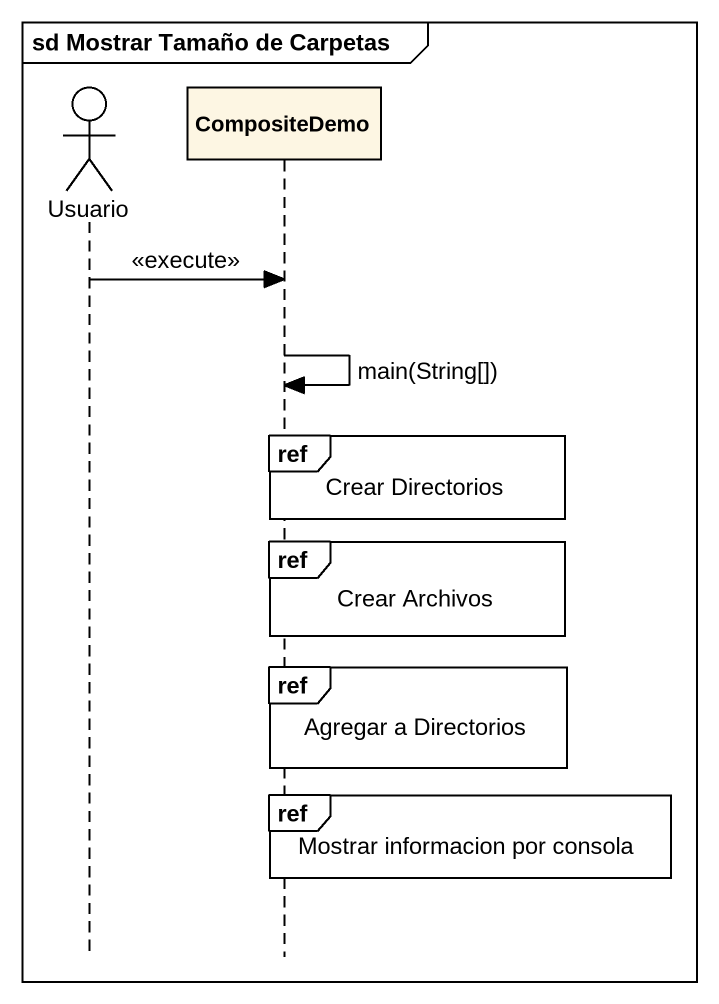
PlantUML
@startuml
mainframe sd Mostrar Tamaño de Carpetas
hide footbox
actor Usuario
participant CompositeDemo

Usuario -> CompositeDemo : <<execute>>
CompositeDemo -> CompositeDemo : main(String[])
ref over CompositeDemo : Crear Directorios
ref over CompositeDemo : Crear Archivos
ref over CompositeDemo : Agregar a Directorios
ref over CompositeDemo : Mostrar informacion por consola
@enduml
